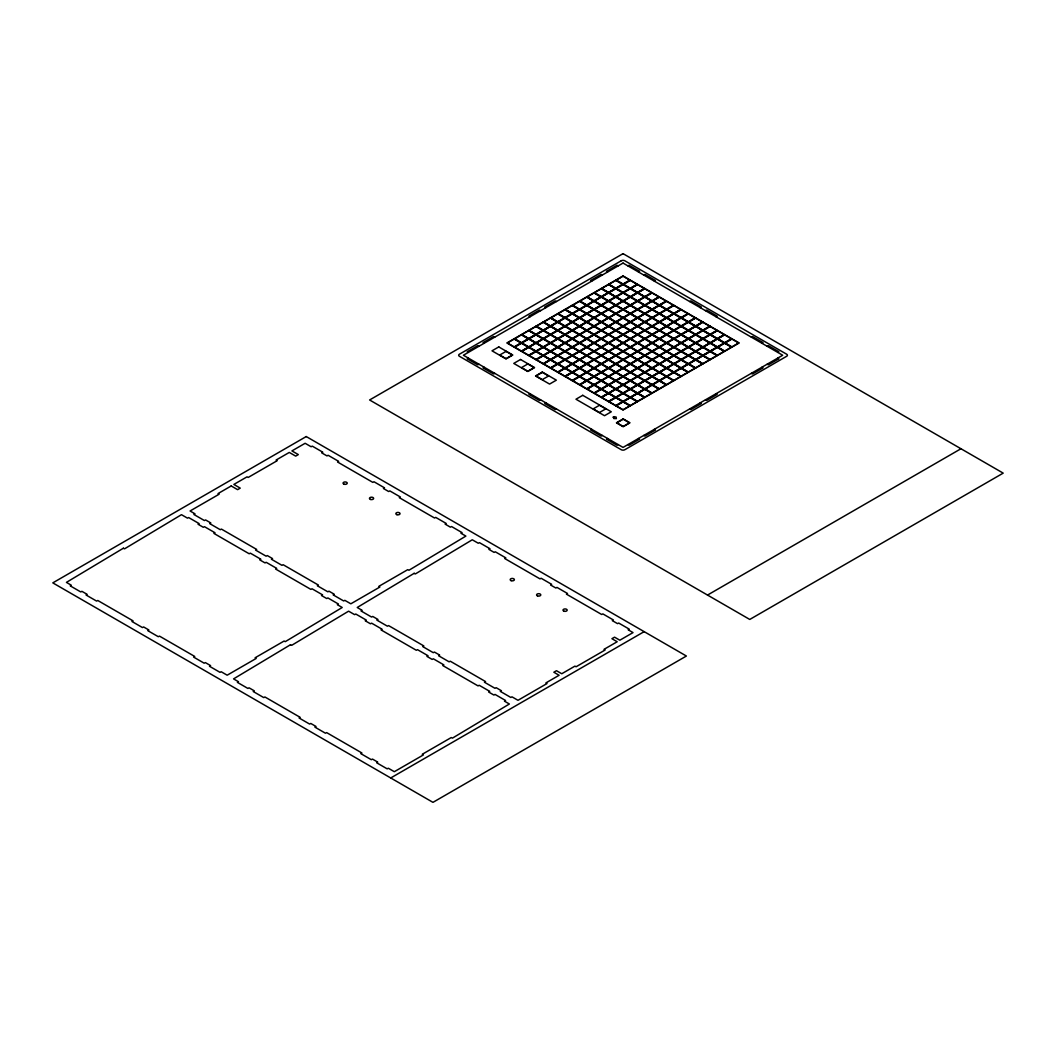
<?xml version="1.0" encoding="UTF-8"?>
<svg xmlns="http://www.w3.org/2000/svg" width="1056" height="1056" viewBox="0 0 1056 1056"><rect width="100%" height="100%" fill="white"/><g stroke="black" fill="none" stroke-linecap="round" stroke-linejoin="round"><path stroke-width="1.5" d="M468.31 358.076L467.201 358.723L477.761 364.822L478.87 364.175M627.95 265.914L629.059 265.267L639.619 271.366L638.51 271.999M514.18 347.16L630.3 280.117M484.15 367.224L483.041 367.871L493.601 373.956L494.71 373.322M643.79 275.048L644.899 274.415L655.459 280.513L654.35 281.147M521.44 351.344L637.56 284.302M528.7 355.542L644.807 288.499M535.946 359.726L652.067 292.684M543.206 363.911L659.327 296.881M550.466 368.108L666.587 301.066M557.726 372.293L673.847 305.25M530.02 393.703L528.911 394.35L539.471 400.448L540.58 399.802M689.66 301.541L690.769 300.894L701.329 306.992L700.22 307.639M564.986 376.49L681.094 309.448M572.233 380.675L688.354 313.632M545.86 402.851L544.751 403.498L555.311 409.596L556.42 408.949M705.5 310.675L706.609 310.042L717.169 316.14L716.06 316.774M579.493 384.872L695.614 317.83M586.753 389.057L702.874 322.014M594.013 393.241L710.134 326.212M601.273 397.439L717.38 330.396M608.52 401.623L724.64 334.58M615.78 405.821L731.9 338.778M591.73 429.33L590.621 429.977L601.181 436.075L602.29 435.428M751.37 337.168L752.479 336.521L763.039 342.619L761.93 343.266M607.57 438.478L606.461 439.124L617.021 445.223L618.13 444.576M767.21 346.315L768.319 345.668L778.879 351.767L777.77 352.4M390.72 777.968L644.16 631.646M707.52 595.069L960.96 448.747M618.13 265.914L617.021 265.267L606.461 271.366L607.57 271.999M777.77 358.076L778.879 358.723L768.319 364.822L767.21 364.175M615.78 280.117L731.9 347.16M602.29 275.048L601.181 274.415L590.621 280.513L591.73 281.147M761.93 367.224L763.039 367.871L752.479 373.956L751.37 373.322M608.52 284.302L724.64 351.344M601.273 288.499L717.38 355.542M594.013 292.684L710.134 359.726M586.753 296.881L702.874 363.911M579.493 301.066L695.614 368.108M572.233 305.25L688.354 372.293M556.42 301.541L555.311 300.894L544.751 306.992L545.86 307.639M716.06 393.703L717.169 394.35L706.609 400.448L705.5 399.802M564.986 309.448L681.094 376.49M557.726 313.632L673.847 380.675M540.58 310.675L539.471 310.042L528.911 316.14L530.02 316.774M700.22 402.851L701.329 403.498L690.769 409.596L689.66 408.949M550.466 317.83L666.587 384.872M543.206 322.014L659.327 389.057M535.946 326.212L652.067 393.241M528.7 330.396L644.807 397.439M521.44 334.58L637.56 401.623M514.18 338.778L630.3 405.821M494.71 337.168L493.601 336.521L483.041 342.619L484.15 343.266M654.35 429.33L655.459 429.977L644.899 436.075L643.79 435.428M478.87 346.315L477.761 345.668L467.201 351.767L468.31 352.4M638.51 438.478L639.619 439.124L629.059 445.223L627.95 444.576M306.24 436.55L52.8 582.872L432.96 802.349L686.4 656.027L306.24 436.55M623.04 253.651L369.6 399.973L749.76 619.45L1003.2 473.128L623.04 253.651M123.394 548.209L66.422 582.384L71.333 585.222L70.224 585.856L80.784 591.954L81.893 591.32L87.173 594.37L86.064 595.003L96.624 601.102L97.733 600.468L133.043 620.849L131.934 621.482L142.494 627.581L143.603 626.947L148.883 629.996L147.774 630.63L158.334 636.728L159.443 636.095L194.753 656.476L193.644 657.109L204.204 663.208L205.313 662.574L210.593 665.623L209.484 666.257L220.044 672.355L221.153 671.722L227.172 675.193L256.212 658.429L255.103 657.782L284.143 641.018L285.252 641.665L342.223 607.49L337.313 604.652L338.422 604.019L327.862 597.92L326.753 598.554L321.473 595.505L322.582 594.871L312.022 588.773L310.913 589.406L275.603 569.026L276.712 568.379L266.152 562.294L265.043 562.927L259.763 559.878L260.872 559.244L250.312 553.146L249.203 553.78L213.893 533.399L215.002 532.752L204.442 526.667L203.333 527.3L198.053 524.251L199.162 523.618L188.602 517.519L187.493 518.153L181.474 514.681L124.502 548.856L123.394 548.209M231.211 485.958L218.011 493.588L219.12 494.221L190.08 510.985L194.99 513.823L193.882 514.47L204.442 520.568L205.55 519.922L210.83 522.971L209.722 523.618L220.282 529.716L221.39 529.069L256.7 549.45L255.592 550.097L266.152 556.195L267.26 555.548L272.54 558.598L271.432 559.244L281.992 565.343L283.1 564.696L318.41 585.077L317.302 585.724L327.862 591.822L328.97 591.175L334.25 594.224L333.142 594.871L343.702 600.97L344.81 600.323L350.83 603.808L379.87 587.03L378.761 586.397L407.801 569.633L408.91 570.266L465.881 536.092L460.97 533.254L462.079 532.62L451.519 526.522L450.41 527.168L445.13 524.119L446.239 523.472L435.679 517.374L434.57 518.021L399.26 497.627L400.369 496.993L389.809 490.895L388.7 491.542L383.42 488.492L384.529 487.846L373.969 481.747L372.86 482.394L337.55 462L338.659 461.366L328.099 455.268L326.99 455.915L321.71 452.866L322.819 452.219L312.259 446.12L311.15 446.767L305.131 443.282L291.931 450.912L298.32 454.595L295.68 456.113L289.291 452.43L276.091 460.046L277.2 460.693L248.16 477.457L247.051 476.824L233.851 484.44L240.24 488.123L237.6 489.654L231.211 485.958M621.271 260.766L459.4 354.222A2.508 1.452 0 0 0 459.4 356.268L621.271 449.724A2.508 1.452 0 0 0 624.809 449.724L786.68 356.268A2.508 1.452 0 0 0 786.68 354.222L624.809 260.766A2.508 1.452 0 0 0 621.271 260.766M623.04 263.076L463.399 355.238L623.04 447.414L782.681 355.238L623.04 263.076M498.775 346.922L492.004 350.83L506.035 358.934L512.807 355.027L498.775 346.922M623.04 275.933L506.92 342.962L623.04 410.005L739.16 342.962L623.04 275.933M514.18 339.055L507.408 342.962L514.18 346.883L520.951 342.962L514.18 339.055M521.44 334.871L514.668 338.778L521.44 342.685L528.211 338.778L521.44 334.871M528.7 330.673L521.915 334.58L528.7 338.501L535.471 334.58L528.7 330.673M535.946 326.489L529.175 330.396L535.946 334.303L542.731 330.396L535.946 326.489M543.206 322.291L536.435 326.212L543.206 330.119L549.978 326.212L543.206 322.291M550.466 318.107L543.695 322.014L550.466 325.921L557.238 322.014L550.466 318.107M557.726 313.909L550.955 317.83L557.726 321.737L564.498 317.83L557.726 313.909M564.986 309.725L558.202 313.632L564.986 317.552L571.758 313.632L564.986 309.725M572.233 305.54L565.462 309.448L572.233 313.355L579.018 309.448L572.233 305.54M579.493 301.343L572.722 305.25L579.493 309.17L586.265 305.25L579.493 301.343M586.753 297.158L579.982 301.066L586.753 304.973L593.525 301.066L586.753 297.158M594.013 292.961L587.242 296.881L594.013 300.788L600.785 296.881L594.013 292.961M601.273 288.776L594.488 292.684L601.273 296.604L608.045 292.684L601.273 288.776M608.52 284.579L601.748 288.499L608.52 292.406L615.305 288.499L608.52 284.579M615.78 280.394L609.008 284.302L615.78 288.222L622.552 284.302L615.78 280.394M623.04 276.21L616.268 280.117L623.04 284.024L629.812 280.117L623.04 276.21M506.035 351.397L499.739 355.027L506.035 358.657L512.318 355.027L506.035 351.397M521.44 343.24L514.668 347.16L521.44 351.067L528.211 347.16L521.44 343.24M528.7 339.055L521.915 342.962L528.7 346.883L535.471 342.962L528.7 339.055M535.946 334.871L529.175 338.778L535.946 342.685L542.731 338.778L535.946 334.871M543.206 330.673L536.435 334.58L543.206 338.501L549.978 334.58L543.206 330.673M550.466 326.489L543.695 330.396L550.466 334.303L557.238 330.396L550.466 326.489M557.726 322.291L550.955 326.212L557.726 330.119L564.498 326.212L557.726 322.291M564.986 318.107L558.202 322.014L564.986 325.921L571.758 322.014L564.986 318.107M572.233 313.909L565.462 317.83L572.233 321.737L579.018 317.83L572.233 313.909M579.493 309.725L572.722 313.632L579.493 317.552L586.265 313.632L579.493 309.725M586.753 305.54L579.982 309.448L586.753 313.355L593.525 309.448L586.753 305.54M594.013 301.343L587.242 305.25L594.013 309.17L600.785 305.25L594.013 301.343M601.273 297.158L594.488 301.066L601.273 304.973L608.045 301.066L601.273 297.158M608.52 292.961L601.748 296.881L608.52 300.788L615.305 296.881L608.52 292.961M615.78 288.776L609.008 292.684L615.78 296.604L622.552 292.684L615.78 288.776M623.04 284.579L616.268 288.499L623.04 292.406L629.812 288.499L623.04 284.579M630.3 280.394L623.528 284.302L630.3 288.222L637.072 284.302L630.3 280.394M528.7 347.437L521.915 351.344L528.7 355.252L535.471 351.344L528.7 347.437M535.946 343.24L529.175 347.16L535.946 351.067L542.731 347.16L535.946 343.24M543.206 339.055L536.435 342.962L543.206 346.883L549.978 342.962L543.206 339.055M550.466 334.871L543.695 338.778L550.466 342.685L557.238 338.778L550.466 334.871M557.726 330.673L550.955 334.58L557.726 338.501L564.498 334.58L557.726 330.673M564.986 326.489L558.202 330.396L564.986 334.303L571.758 330.396L564.986 326.489M572.233 322.291L565.462 326.212L572.233 330.119L579.018 326.212L572.233 322.291M579.493 318.107L572.722 322.014L579.493 325.921L586.265 322.014L579.493 318.107M586.753 313.909L579.982 317.83L586.753 321.737L593.525 317.83L586.753 313.909M594.013 309.725L587.242 313.632L594.013 317.552L600.785 313.632L594.013 309.725M601.273 305.54L594.488 309.448L601.273 313.355L608.045 309.448L601.273 305.54M608.52 301.343L601.748 305.25L608.52 309.17L615.305 305.25L608.52 301.343M615.78 297.158L609.008 301.066L615.78 304.973L622.552 301.066L615.78 297.158M623.04 292.961L616.268 296.881L623.04 300.788L629.812 296.881L623.04 292.961M630.3 288.776L623.528 292.684L630.3 296.604L637.072 292.684L630.3 288.776M637.56 284.579L630.775 288.499L637.56 292.406L644.332 288.499L637.56 284.579M520.542 359.489L513.77 363.409L527.802 371.501L534.574 367.594L520.542 359.489M535.946 351.622L529.175 355.542L535.946 359.449L542.731 355.542L535.946 351.622M543.206 347.437L536.435 351.344L543.206 355.252L549.978 351.344L543.206 347.437M550.466 343.24L543.695 347.16L550.466 351.067L557.238 347.16L550.466 343.24M557.726 339.055L550.955 342.962L557.726 346.883L564.498 342.962L557.726 339.055M564.986 334.871L558.202 338.778L564.986 342.685L571.758 338.778L564.986 334.871M572.233 330.673L565.462 334.58L572.233 338.501L579.018 334.58L572.233 330.673M579.493 326.489L572.722 330.396L579.493 334.303L586.265 330.396L579.493 326.489M586.753 322.291L579.982 326.212L586.753 330.119L593.525 326.212L586.753 322.291M594.013 318.107L587.242 322.014L594.013 325.921L600.785 322.014L594.013 318.107M601.273 313.909L594.488 317.83L601.273 321.737L608.045 317.83L601.273 313.909M608.52 309.725L601.748 313.632L608.52 317.552L615.305 313.632L608.52 309.725M615.78 305.54L609.008 309.448L615.78 313.355L622.552 309.448L615.78 305.54M623.04 301.343L616.268 305.25L623.04 309.17L629.812 305.25L623.04 301.343M630.3 297.158L623.528 301.066L630.3 304.973L637.072 301.066L630.3 297.158M637.56 292.961L630.775 296.881L637.56 300.788L644.332 296.881L637.56 292.961M644.807 288.776L638.035 292.684L644.807 296.604L651.592 292.684L644.807 288.776M527.802 363.964L521.519 367.594L527.802 371.224L534.098 367.594L527.802 363.964M543.206 355.819L536.435 359.726L543.206 363.634L549.978 359.726L543.206 355.819M550.466 351.622L543.695 355.542L550.466 359.449L557.238 355.542L550.466 351.622M557.726 347.437L550.955 351.344L557.726 355.252L564.498 351.344L557.726 347.437M564.986 343.24L558.202 347.16L564.986 351.067L571.758 347.16L564.986 343.24M572.233 339.055L565.462 342.962L572.233 346.883L579.018 342.962L572.233 339.055M579.493 334.871L572.722 338.778L579.493 342.685L586.265 338.778L579.493 334.871M586.753 330.673L579.982 334.58L586.753 338.501L593.525 334.58L586.753 330.673M594.013 326.489L587.242 330.396L594.013 334.303L600.785 330.396L594.013 326.489M601.273 322.291L594.488 326.212L601.273 330.119L608.045 326.212L601.273 322.291M608.52 318.107L601.748 322.014L608.52 325.921L615.305 322.014L608.52 318.107M615.78 313.909L609.008 317.83L615.78 321.737L622.552 317.83L615.78 313.909M623.04 309.725L616.268 313.632L623.04 317.552L629.812 313.632L623.04 309.725M630.3 305.54L623.528 309.448L630.3 313.355L637.072 309.448L630.3 305.54M637.56 301.343L630.775 305.25L637.56 309.17L644.332 305.25L637.56 301.343M644.807 297.158L638.035 301.066L644.807 304.973L651.592 301.066L644.807 297.158M652.067 292.961L645.295 296.881L652.067 300.788L658.838 296.881L652.067 292.961M550.466 360.004L543.695 363.911L550.466 367.831L557.238 363.911L550.466 360.004M557.726 355.819L550.955 359.726L557.726 363.634L564.498 359.726L557.726 355.819M564.986 351.622L558.202 355.542L564.986 359.449L571.758 355.542L564.986 351.622M572.233 347.437L565.462 351.344L572.233 355.252L579.018 351.344L572.233 347.437M579.493 343.24L572.722 347.16L579.493 351.067L586.265 347.16L579.493 343.24M586.753 339.055L579.982 342.962L586.753 346.883L593.525 342.962L586.753 339.055M594.013 334.871L587.242 338.778L594.013 342.685L600.785 338.778L594.013 334.871M601.273 330.673L594.488 334.58L601.273 338.501L608.045 334.58L601.273 330.673M608.52 326.489L601.748 330.396L608.52 334.303L615.305 330.396L608.52 326.489M615.78 322.291L609.008 326.212L615.78 330.119L622.552 326.212L615.78 322.291M623.04 318.107L616.268 322.014L623.04 325.921L629.812 322.014L623.04 318.107M630.3 313.909L623.528 317.83L630.3 321.737L637.072 317.83L630.3 313.909M637.56 309.725L630.775 313.632L637.56 317.552L644.332 313.632L637.56 309.725M644.807 305.54L638.035 309.448L644.807 313.355L651.592 309.448L644.807 305.54M652.067 301.343L645.295 305.25L652.067 309.17L658.838 305.25L652.067 301.343M659.327 297.158L652.555 301.066L659.327 304.973L666.098 301.066L659.327 297.158M542.322 372.055L535.55 375.976L549.582 384.08L556.354 380.16L542.322 372.055M542.322 372.346L536.026 375.976L542.322 379.606L548.605 375.976L542.322 372.346M557.726 364.201L550.955 368.108L557.726 372.016L564.498 368.108L557.726 364.201M564.986 360.004L558.202 363.911L564.986 367.831L571.758 363.911L564.986 360.004M572.233 355.819L565.462 359.726L572.233 363.634L579.018 359.726L572.233 355.819M579.493 351.622L572.722 355.542L579.493 359.449L586.265 355.542L579.493 351.622M586.753 347.437L579.982 351.344L586.753 355.252L593.525 351.344L586.753 347.437M594.013 343.24L587.242 347.16L594.013 351.067L600.785 347.16L594.013 343.24M601.273 339.055L594.488 342.962L601.273 346.883L608.045 342.962L601.273 339.055M608.52 334.871L601.748 338.778L608.52 342.685L615.305 338.778L608.52 334.871M615.78 330.673L609.008 334.58L615.78 338.501L622.552 334.58L615.78 330.673M623.04 326.489L616.268 330.396L623.04 334.303L629.812 330.396L623.04 326.489M630.3 322.291L623.528 326.212L630.3 330.119L637.072 326.212L630.3 322.291M637.56 318.107L630.775 322.014L637.56 325.921L644.332 322.014L637.56 318.107M644.807 313.909L638.035 317.83L644.807 321.737L651.592 317.83L644.807 313.909M652.067 309.725L645.295 313.632L652.067 317.552L658.838 313.632L652.067 309.725M659.327 305.54L652.555 309.448L659.327 313.355L666.098 309.448L659.327 305.54M666.587 301.343L659.815 305.25L666.587 309.17L673.358 305.25L666.587 301.343M564.986 368.386L558.202 372.293L564.986 376.213L571.758 372.293L564.986 368.386M572.233 364.201L565.462 368.108L572.233 372.016L579.018 368.108L572.233 364.201M579.493 360.004L572.722 363.911L579.493 367.831L586.265 363.911L579.493 360.004M586.753 355.819L579.982 359.726L586.753 363.634L593.525 359.726L586.753 355.819M594.013 351.622L587.242 355.542L594.013 359.449L600.785 355.542L594.013 351.622M601.273 347.437L594.488 351.344L601.273 355.252L608.045 351.344L601.273 347.437M608.52 343.24L601.748 347.16L608.52 351.067L615.305 347.16L608.52 343.24M615.78 339.055L609.008 342.962L615.78 346.883L622.552 342.962L615.78 339.055M623.04 334.871L616.268 338.778L623.04 342.685L629.812 338.778L623.04 334.871M630.3 330.673L623.528 334.58L630.3 338.501L637.072 334.58L630.3 330.673M637.56 326.489L630.775 330.396L637.56 334.303L644.332 330.396L637.56 326.489M644.807 322.291L638.035 326.212L644.807 330.119L651.592 326.212L644.807 322.291M652.067 318.107L645.295 322.014L652.067 325.921L658.838 322.014L652.067 318.107M659.327 313.909L652.555 317.83L659.327 321.737L666.098 317.83L659.327 313.909M666.587 309.725L659.815 313.632L666.587 317.552L673.358 313.632L666.587 309.725M673.847 305.54L667.062 309.448L673.847 313.355L680.618 309.448L673.847 305.54M572.233 372.57L565.462 376.49L572.233 380.398L579.018 376.49L572.233 372.57M579.493 368.386L572.722 372.293L579.493 376.213L586.265 372.293L579.493 368.386M586.753 364.201L579.982 368.108L586.753 372.016L593.525 368.108L586.753 364.201M594.013 360.004L587.242 363.911L594.013 367.831L600.785 363.911L594.013 360.004M601.273 355.819L594.488 359.726L601.273 363.634L608.045 359.726L601.273 355.819M608.52 351.622L601.748 355.542L608.52 359.449L615.305 355.542L608.52 351.622M615.78 347.437L609.008 351.344L615.78 355.252L622.552 351.344L615.78 347.437M623.04 343.24L616.268 347.16L623.04 351.067L629.812 347.16L623.04 343.24M630.3 339.055L623.528 342.962L630.3 346.883L637.072 342.962L630.3 339.055M637.56 334.871L630.775 338.778L637.56 342.685L644.332 338.778L637.56 334.871M644.807 330.673L638.035 334.58L644.807 338.501L651.592 334.58L644.807 330.673M652.067 326.489L645.295 330.396L652.067 334.303L658.838 330.396L652.067 326.489M659.327 322.291L652.555 326.212L659.327 330.119L666.098 326.212L659.327 322.291M666.587 318.107L659.815 322.014L666.587 325.921L673.358 322.014L666.587 318.107M673.847 313.909L667.062 317.83L673.847 321.737L680.618 317.83L673.847 313.909M681.094 309.725L674.322 313.632L681.094 317.552L687.878 313.632L681.094 309.725M579.493 376.768L572.722 380.675L579.493 384.582L586.265 380.675L579.493 376.768M586.753 372.57L579.982 376.49L586.753 380.398L593.525 376.49L586.753 372.57M594.013 368.386L587.242 372.293L594.013 376.213L600.785 372.293L594.013 368.386M601.273 364.201L594.488 368.108L601.273 372.016L608.045 368.108L601.273 364.201M608.52 360.004L601.748 363.911L608.52 367.831L615.305 363.911L608.52 360.004M615.78 355.819L609.008 359.726L615.78 363.634L622.552 359.726L615.78 355.819M623.04 351.622L616.268 355.542L623.04 359.449L629.812 355.542L623.04 351.622M630.3 347.437L623.528 351.344L630.3 355.252L637.072 351.344L630.3 347.437M637.56 343.24L630.775 347.16L637.56 351.067L644.332 347.16L637.56 343.24M644.807 339.055L638.035 342.962L644.807 346.883L651.592 342.962L644.807 339.055M652.067 334.871L645.295 338.778L652.067 342.685L658.838 338.778L652.067 334.871M659.327 330.673L652.555 334.58L659.327 338.501L666.098 334.58L659.327 330.673M666.587 326.489L659.815 330.396L666.587 334.303L673.358 330.396L666.587 326.489M673.847 322.291L667.062 326.212L673.847 330.119L680.618 326.212L673.847 322.291M681.094 318.107L674.322 322.014L681.094 325.921L687.878 322.014L681.094 318.107M688.354 313.909L681.582 317.83L688.354 321.737L695.125 317.83L688.354 313.909M586.753 380.952L579.982 384.872L586.753 388.78L593.525 384.872L586.753 380.952M594.013 376.768L587.242 380.675L594.013 384.582L600.785 380.675L594.013 376.768M601.273 372.57L594.488 376.49L601.273 380.398L608.045 376.49L601.273 372.57M608.52 368.386L601.748 372.293L608.52 376.213L615.305 372.293L608.52 368.386M615.78 364.201L609.008 368.108L615.78 372.016L622.552 368.108L615.78 364.201M623.04 360.004L616.268 363.911L623.04 367.831L629.812 363.911L623.04 360.004M630.3 355.819L623.528 359.726L630.3 363.634L637.072 359.726L630.3 355.819M637.56 351.622L630.775 355.542L637.56 359.449L644.332 355.542L637.56 351.622M644.807 347.437L638.035 351.344L644.807 355.252L651.592 351.344L644.807 347.437M652.067 343.24L645.295 347.16L652.067 351.067L658.838 347.16L652.067 343.24M659.327 339.055L652.555 342.962L659.327 346.883L666.098 342.962L659.327 339.055M666.587 334.871L659.815 338.778L666.587 342.685L673.358 338.778L666.587 334.871M673.847 330.673L667.062 334.58L673.847 338.501L680.618 334.58L673.847 330.673M681.094 326.489L674.322 330.396L681.094 334.303L687.878 330.396L681.094 326.489M688.354 322.291L681.582 326.212L688.354 330.119L695.125 326.212L688.354 322.291M695.614 318.107L688.842 322.014L695.614 325.921L702.385 322.014L695.614 318.107M594.013 385.15L587.242 389.057L594.013 392.964L600.785 389.057L594.013 385.15M601.273 380.952L594.488 384.872L601.273 388.78L608.045 384.872L601.273 380.952M608.52 376.768L601.748 380.675L608.52 384.582L615.305 380.675L608.52 376.768M615.78 372.57L609.008 376.49L615.78 380.398L622.552 376.49L615.78 372.57M623.04 368.386L616.268 372.293L623.04 376.213L629.812 372.293L623.04 368.386M630.3 364.201L623.528 368.108L630.3 372.016L637.072 368.108L630.3 364.201M637.56 360.004L630.775 363.911L637.56 367.831L644.332 363.911L637.56 360.004M644.807 355.819L638.035 359.726L644.807 363.634L651.592 359.726L644.807 355.819M652.067 351.622L645.295 355.542L652.067 359.449L658.838 355.542L652.067 351.622M659.327 347.437L652.555 351.344L659.327 355.252L666.098 351.344L659.327 347.437M666.587 343.24L659.815 347.16L666.587 351.067L673.358 347.16L666.587 343.24M673.847 339.055L667.062 342.962L673.847 346.883L680.618 342.962L673.847 339.055M681.094 334.871L674.322 338.778L681.094 342.685L687.878 338.778L681.094 334.871M688.354 330.673L681.582 334.58L688.354 338.501L695.125 334.58L688.354 330.673M695.614 326.489L688.842 330.396L695.614 334.303L702.385 330.396L695.614 326.489M702.874 322.291L696.102 326.212L702.874 330.119L709.645 326.212L702.874 322.291M582.74 395.314L575.969 399.221L604.52 415.708L611.292 411.787L582.74 395.314M601.273 389.334L594.488 393.241L601.273 397.162L608.045 393.241L601.273 389.334M608.52 385.15L601.748 389.057L608.52 392.964L615.305 389.057L608.52 385.15M615.78 380.952L609.008 384.872L615.78 388.78L622.552 384.872L615.78 380.952M623.04 376.768L616.268 380.675L623.04 384.582L629.812 380.675L623.04 376.768M630.3 372.57L623.528 376.49L630.3 380.398L637.072 376.49L630.3 372.57M637.56 368.386L630.775 372.293L637.56 376.213L644.332 372.293L637.56 368.386M644.807 364.201L638.035 368.108L644.807 372.016L651.592 368.108L644.807 364.201M652.067 360.004L645.295 363.911L652.067 367.831L658.838 363.911L652.067 360.004M659.327 355.819L652.555 359.726L659.327 363.634L666.098 359.726L659.327 355.819M666.587 351.622L659.815 355.542L666.587 359.449L673.358 355.542L666.587 351.622M673.847 347.437L667.062 351.344L673.847 355.252L680.618 351.344L673.847 347.437M681.094 343.24L674.322 347.16L681.094 351.067L687.878 347.16L681.094 343.24M688.354 339.055L681.582 342.962L688.354 346.883L695.125 342.962L688.354 339.055M695.614 334.871L688.842 338.778L695.614 342.685L702.385 338.778L695.614 334.871M702.874 330.673L696.102 334.58L702.874 338.501L709.645 334.58L702.874 330.673M710.134 326.489L703.349 330.396L710.134 334.303L716.905 330.396L710.134 326.489M608.52 393.532L601.748 397.439L608.52 401.346L615.305 397.439L608.52 393.532M615.78 389.334L609.008 393.241L615.78 397.162L622.552 393.241L615.78 389.334M623.04 385.15L616.268 389.057L623.04 392.964L629.812 389.057L623.04 385.15M630.3 380.952L623.528 384.872L630.3 388.78L637.072 384.872L630.3 380.952M637.56 376.768L630.775 380.675L637.56 384.582L644.332 380.675L637.56 376.768M644.807 372.57L638.035 376.49L644.807 380.398L651.592 376.49L644.807 372.57M652.067 368.386L645.295 372.293L652.067 376.213L658.838 372.293L652.067 368.386M659.327 364.201L652.555 368.108L659.327 372.016L666.098 368.108L659.327 364.201M666.587 360.004L659.815 363.911L666.587 367.831L673.358 363.911L666.587 360.004M673.847 355.819L667.062 359.726L673.847 363.634L680.618 359.726L673.847 355.819M681.094 351.622L674.322 355.542L681.094 359.449L687.878 355.542L681.094 351.622M688.354 347.437L681.582 351.344L688.354 355.252L695.125 351.344L688.354 347.437M695.614 343.24L688.842 347.16L695.614 351.067L702.385 347.16L695.614 343.24M702.874 339.055L696.102 342.962L702.874 346.883L709.645 342.962L702.874 339.055M710.134 334.871L703.349 338.778L710.134 342.685L716.905 338.778L710.134 334.871M717.38 330.673L710.609 334.58L717.38 338.501L724.165 334.58L717.38 330.673M599.478 405.253L593.195 408.883L599.478 412.513L605.774 408.883L599.478 405.253M615.78 397.716L609.008 401.623L615.78 405.544L622.552 401.623L615.78 397.716M623.04 393.532L616.268 397.439L623.04 401.346L629.812 397.439L623.04 393.532M630.3 389.334L623.528 393.241L630.3 397.162L637.072 393.241L630.3 389.334M637.56 385.15L630.775 389.057L637.56 392.964L644.332 389.057L637.56 385.15M644.807 380.952L638.035 384.872L644.807 388.78L651.592 384.872L644.807 380.952M652.067 376.768L645.295 380.675L652.067 384.582L658.838 380.675L652.067 376.768M659.327 372.57L652.555 376.49L659.327 380.398L666.098 376.49L659.327 372.57M666.587 368.386L659.815 372.293L666.587 376.213L673.358 372.293L666.587 368.386M673.847 364.201L667.062 368.108L673.847 372.016L680.618 368.108L673.847 364.201M681.094 360.004L674.322 363.911L681.094 367.831L687.878 363.911L681.094 360.004M688.354 355.819L681.582 359.726L688.354 363.634L695.125 359.726L688.354 355.819M695.614 351.622L688.842 355.542L695.614 359.449L702.385 355.542L695.614 351.622M702.874 347.437L696.102 351.344L702.874 355.252L709.645 351.344L702.874 347.437M710.134 343.24L703.349 347.16L710.134 351.067L716.905 347.16L710.134 343.24M717.38 339.055L710.609 342.962L717.38 346.883L724.165 342.962L717.38 339.055M724.64 334.871L717.869 338.778L724.64 342.685L731.412 338.778L724.64 334.871M623.04 401.9L616.268 405.821L623.04 409.728L629.812 405.821L623.04 401.9M630.3 397.716L623.528 401.623L630.3 405.544L637.072 401.623L630.3 397.716M637.56 393.532L630.775 397.439L637.56 401.346L644.332 397.439L637.56 393.532M644.807 389.334L638.035 393.241L644.807 397.162L651.592 393.241L644.807 389.334M652.067 385.15L645.295 389.057L652.067 392.964L658.838 389.057L652.067 385.15M659.327 380.952L652.555 384.872L659.327 388.78L666.098 384.872L659.327 380.952M666.587 376.768L659.815 380.675L666.587 384.582L673.358 380.675L666.587 376.768M673.847 372.57L667.062 376.49L673.847 380.398L680.618 376.49L673.847 372.57M681.094 368.386L674.322 372.293L681.094 376.213L687.878 372.293L681.094 368.386M688.354 364.201L681.582 368.108L688.354 372.016L695.125 368.108L688.354 364.201M695.614 360.004L688.842 363.911L695.614 367.831L702.385 363.911L695.614 360.004M702.874 355.819L696.102 359.726L702.874 363.634L709.645 359.726L702.874 355.819M710.134 351.622L703.349 355.542L710.134 359.449L716.905 355.542L710.134 351.622M717.38 347.437L710.609 351.344L717.38 355.252L724.165 351.344L717.38 347.437M724.64 343.24L717.869 347.16L724.64 351.067L731.412 347.16L724.64 343.24M731.9 339.055L725.129 342.962L731.9 346.883L738.672 342.962L731.9 339.055M613.972 416.645L612.929 417.252L614.394 418.097L613.681 418.506L616.348 418.625L616.15 417.08L613.972 416.645M623.185 418.902L616.414 422.809L623.185 426.73L629.957 422.809L623.185 418.902M623.185 419.179L616.889 422.809L623.185 426.452L629.468 422.809L623.185 419.179M290.532 644.714L233.561 678.889L238.484 681.727L237.376 682.361L247.936 688.459L249.044 687.812L254.324 690.862L253.216 691.508L263.776 697.607L264.884 696.96L300.194 717.354L299.086 717.988L309.646 724.086L310.754 723.439L316.034 726.488L314.926 727.135L325.486 733.234L326.594 732.587L361.904 752.981L360.796 753.614L371.356 759.713L372.464 759.066L377.744 762.115L376.636 762.762L387.196 768.86L388.304 768.214L394.324 771.698L423.364 754.934L422.255 754.288L451.295 737.524L452.404 738.157L509.375 703.996L504.464 701.158L505.573 700.511L495.013 694.412L493.904 695.059L488.624 692.01L489.733 691.363L479.173 685.265L478.064 685.912L442.754 665.531L443.863 664.884L433.303 658.786L432.194 659.432L426.914 656.383L428.023 655.736L417.463 649.638L416.354 650.285L381.044 629.904L382.153 629.257L371.593 623.159L370.484 623.806L365.204 620.756L366.313 620.11L355.753 614.011L354.644 614.658L348.612 611.173L291.641 645.348L290.532 644.714M414.19 573.316L357.218 607.49L362.142 610.328L361.033 610.962L371.593 617.06L372.702 616.427L377.982 619.476L376.873 620.11L387.433 626.208L388.542 625.574L423.852 645.955L422.743 646.589L433.303 652.687L434.412 652.054L439.692 655.103L438.583 655.736L449.143 661.835L450.252 661.201L485.562 681.582L484.453 682.229L495.013 688.314L496.122 687.68L501.402 690.73L500.293 691.363L510.853 697.462L511.962 696.828L517.981 700.3L547.021 683.536L545.912 682.902L559.112 675.272L553.832 672.223L556.472 670.705L561.752 673.754L574.952 666.125L576.061 666.772L605.101 650.008L603.992 649.361L617.192 641.744L611.912 638.695L614.552 637.164L619.832 640.213L633.032 632.597L628.122 629.759L629.231 629.125L618.671 623.027L617.562 623.66L612.282 620.611L613.391 619.978L602.831 613.879L601.722 614.513L566.412 594.132L567.521 593.498L556.961 587.4L555.852 588.034L550.572 584.984L551.681 584.351L541.121 578.252L540.012 578.886L504.702 558.505L505.811 557.872L495.251 551.773L494.142 552.407L488.862 549.358L489.971 548.724L479.411 542.626L478.302 543.259L472.27 539.788L415.298 573.962L414.19 573.316M563.917 611.147A2.099 1.214 0 0 0 567.178 610.223A2.099 1.214 0 0 0 564.168 609.048A2.099 1.214 0 0 0 563.917 611.147M537.517 595.901A2.099 1.214 0 0 0 540.778 594.977A2.099 1.214 0 0 0 537.768 593.802A2.099 1.214 0 0 0 537.517 595.901M511.117 580.655A2.099 1.214 0 0 0 514.378 579.744A2.099 1.214 0 0 0 511.368 578.556A2.099 1.214 0 0 0 511.117 580.655M344.098 484.202A2.099 1.214 0 0 0 347.239 483.146A2.099 1.214 0 0 0 344.098 482.104A2.099 1.214 0 0 0 344.098 484.202M370.498 499.448A2.099 1.214 0 0 0 373.639 498.392A2.099 1.214 0 0 0 370.498 497.35A2.099 1.214 0 0 0 370.498 499.448M396.898 514.681A2.099 1.214 0 0 0 400.039 513.638A2.099 1.214 0 0 0 396.898 512.582A2.099 1.214 0 0 0 396.898 514.681"/></g></svg>
